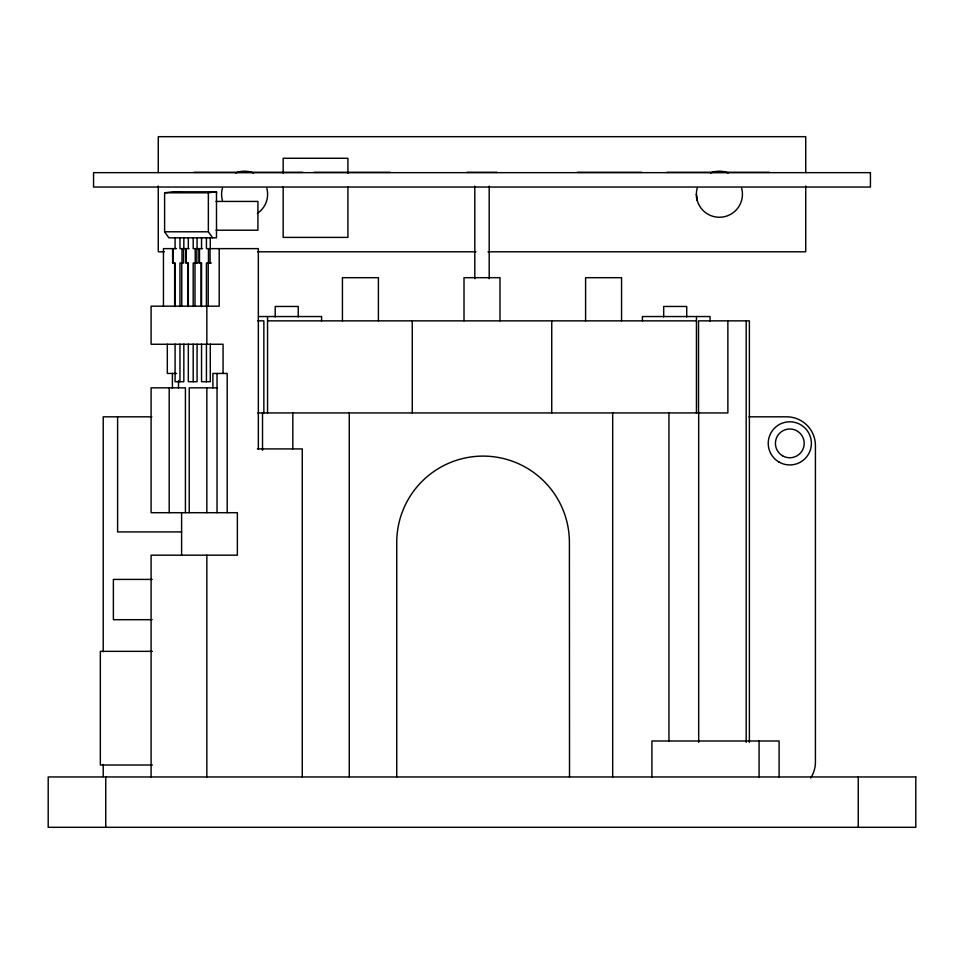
<?xml version="1.0" encoding="UTF-8"?>
<svg xmlns="http://www.w3.org/2000/svg" width="964" height="964" viewBox="0 0 964 964"><rect width="100%" height="100%" fill="white"/><g stroke="black" fill="none" stroke-linecap="round" stroke-linejoin="round"><path stroke-width="1.45" d="M163.446 306.178L163.446 248.628L176.484 248.628M172.616 248.628L172.616 263.015L175.087 263.015L175.087 306.588M174.641 306.178L174.641 263.015M181.762 306.178L181.762 263.015M187.872 306.178L187.872 263.015M194.993 306.178L194.993 263.015M201.09 306.178L201.09 263.015M216.49 192.8L216.49 191.788L172.749 191.788L164.603 192.8L164.603 231.794L168.881 237.831L216.49 237.831L216.49 191.788L208.357 192.8L164.603 192.8M219.202 248.628L219.202 306.178L151.095 306.178L151.095 344.256L223.07 344.256L223.07 373.454M262.521 450.26L262.521 412.941M263.859 412.941L263.859 320.855L257.798 320.855M275.21 316.963L275.21 306.468L298.238 306.468L298.238 316.963M292.827 448.911L292.827 412.941M302.274 776.96L302.274 448.911L257.388 448.911M349.269 776.96L349.269 412.941M396.746 776.96L396.746 542.431A86.326 86.326 0 0 1 483.072 456.105A86.326 86.326 0 0 1 569.399 542.431L569.519 776.96M612.682 776.96L612.682 412.941M651.917 776.96L651.917 740.991L779.105 740.991L779.105 776.96M663.69 316.963L663.69 306.468L686.717 306.468L686.717 316.963M668.956 740.991L668.956 412.941M193.981 172.327L302.841 172.327M314.059 172.327L390.324 172.327M467.034 172.327L496.966 172.327M577.303 172.327L641.53 172.327M666.943 172.327L769.368 172.327M216.02 201.428L257.93 201.428L257.93 230.203L216.02 230.203M164.603 231.794L208.357 231.794L212.634 237.831M189.04 248.628L179.967 248.628L179.967 237.831M202.585 248.628L193.198 248.628L193.198 237.831M164.29 251.797L158.265 251.797L158.265 186.016M257.641 251.797L475.975 251.797M488.025 251.797L805.735 251.797L805.735 186.016M208.212 306.178L208.212 263.015L210.056 263.015L210.056 248.628M208.212 263.015L210.791 263.015M197.572 263.015L193.198 263.015L193.198 306.588M211.032 263.015L206.429 263.015L206.429 306.588M258.485 316.541L321.578 316.541L321.578 320.855M267.546 320.855L696.454 320.855M176.605 373.454L167.314 373.454L167.314 344.256M217.033 387.841L189.233 387.841L189.233 512.703M257.834 412.941L727.868 412.941L727.868 320.855M151.842 416.822L103.22 416.822L103.22 651.604M749.004 416.822L786.648 416.822A28.775 28.775 0 0 1 815.424 445.597L815.424 762.138A28.775 28.775 0 0 1 810.664 777.996M181.606 531.923L117.608 531.923L117.608 416.822M152.179 579.412L113.378 579.412L113.378 619.695L152.179 619.695M152.372 651.351L100.34 651.351L100.34 765.018L152.372 765.018M172.749 191.788L181.63 192.342M696.502 197.343L697.165 200.199L696.382 194.234M858.249 776.96L858.249 827.317M805.735 172.568L805.735 136.683L158.265 136.683L158.265 172.568M759.078 740.991L759.078 776.96M749.389 742.328L749.389 320.855L698.526 320.855L698.539 412.941M746.184 320.855L746.184 742.328M710.046 321.048L710.046 316.541L642.422 316.541L642.422 320.855M698.683 412.941L698.683 742.364M696.454 316.541L696.454 412.941M621.563 320.855L621.563 277.692L585.594 277.692L585.594 320.855M551.745 320.855L551.745 412.941M499.991 320.855L499.991 277.692L464.009 277.692L464.009 320.855M489.194 186.1L489.194 278.741M474.806 186.1L474.806 278.741M412.255 320.855L412.255 412.941M378.406 320.855L378.406 277.692L342.437 277.692L342.437 320.855M347.908 173.195L347.908 158.265L283.163 158.265L283.163 173.195M347.908 186.642L347.908 237.397L283.163 237.397L283.163 186.642M267.546 316.541L267.546 412.941M258.34 448.911L258.34 248.628L206.429 248.628L206.429 237.831M227.203 512.703L227.203 373.454L212.899 373.454L212.899 387.841M217.033 373.454L217.033 512.703M210.285 237.831L210.285 248.628M210.285 344.148L210.285 381.72L201.536 381.72L201.536 344.148M208.453 248.628L208.453 263.015M208.357 192.8L208.357 231.794M206.85 306.178L206.85 344.256M206.85 387.841L206.85 512.703M206.85 555.18L206.85 776.96M206.429 344.148L206.429 381.72M201.536 237.831L201.536 248.628M201.536 306.588L201.536 263.015L199.066 263.015L199.066 248.628M199.5 248.628L199.5 263.015M197.066 237.831L197.066 248.628M197.066 344.148L197.066 381.72L188.317 381.72L188.317 344.148M196.825 248.628L196.825 263.015M195.234 248.628L195.234 263.015M193.198 344.148L193.198 381.72M188.317 237.831L188.317 248.628M188.317 306.588L188.317 263.015L185.847 263.015L185.847 248.628M186.281 248.628L186.281 263.015M185.425 512.703L185.425 387.841L151.095 387.841L151.095 512.703L237.361 512.703L237.361 555.18L151.095 555.18L151.095 776.96M183.835 237.831L183.835 248.628M183.835 344.148L183.835 381.72L175.087 381.72L175.087 344.148M183.606 248.628L183.606 263.015L179.967 263.015L179.967 306.588M182.003 248.628L182.003 263.015M181.606 512.703L181.606 555.18M179.967 344.148L179.967 381.72M178.509 380.647L178.509 387.841M175.087 237.831L175.087 248.628M173.05 248.628L173.05 263.015M172.399 373.454L172.399 388.432M169.194 387.841L169.194 512.703M105.751 776.96L105.751 827.317M103.22 764.488L103.22 776.526M741.641 188.281A23.016 23.016 0 0 1 719.397 217.262A23.016 23.016 0 0 1 697.165 188.281M710.589 172.966A23.016 23.016 0 0 1 728.218 172.966M266.835 188.281A23.016 23.016 0 0 1 257.376 213.381M222.359 200.199A23.016 23.016 0 0 1 222.383 188.221M235.782 172.966A23.016 23.016 0 0 1 253.412 172.966M870.432 172.652L93.556 172.652L93.556 187.04L870.432 187.04L870.432 172.652M915.8 776.96L48.2 776.96L48.2 827.317L915.8 827.317L915.8 776.96M779.02 462.057A21.582 21.582 0 0 0 811.387 443.368A21.582 21.582 0 0 0 779.02 424.678A21.582 21.582 0 0 0 779.02 462.057M782.611 455.827A14.388 14.388 0 0 0 804.193 443.368A14.388 14.388 0 0 0 782.611 430.908A14.388 14.388 0 0 0 782.611 455.827"/></g></svg>
